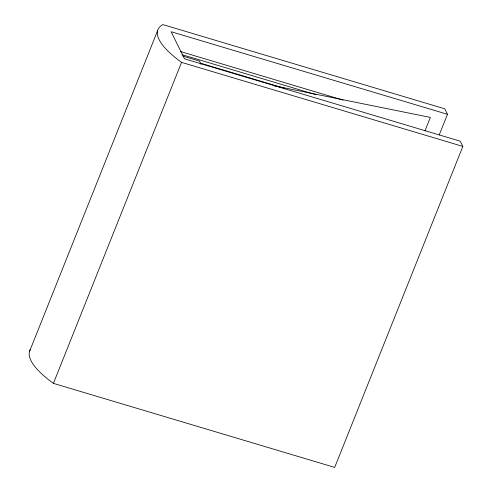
<?xml version="1.0" encoding="UTF-8"?>
<svg xmlns="http://www.w3.org/2000/svg" width="492" height="492" viewBox="0 0 492 492"><rect width="100%" height="100%" fill="white"/><g stroke="black" fill="none" stroke-linecap="round" stroke-linejoin="round"><path stroke-width="0.74" d="M29.422 351.749L157.563 30.762M447.474 114.292L171.118 31.728L184.506 58.819L460.266 141.204L462.843 146.413L334.701 467.4L53.413 383.366L181.548 62.379A101.432 28.807 21.8 0 1 162.883 24.6L444.768 108.812L447.474 114.292L439.215 134.974M424.94 130.983L430.359 117.422L273.183 85.59M180.502 51.543L343.139 100.128M182.065 54.698L315.999 94.716M183.018 56.162L199.414 61.063L201.019 64.317M200.244 63.099L284.77 88.351M181.548 62.379L462.843 146.413M53.413 383.366A101.432 28.807 21.8 0 1 30.449 349.375"/></g></svg>
